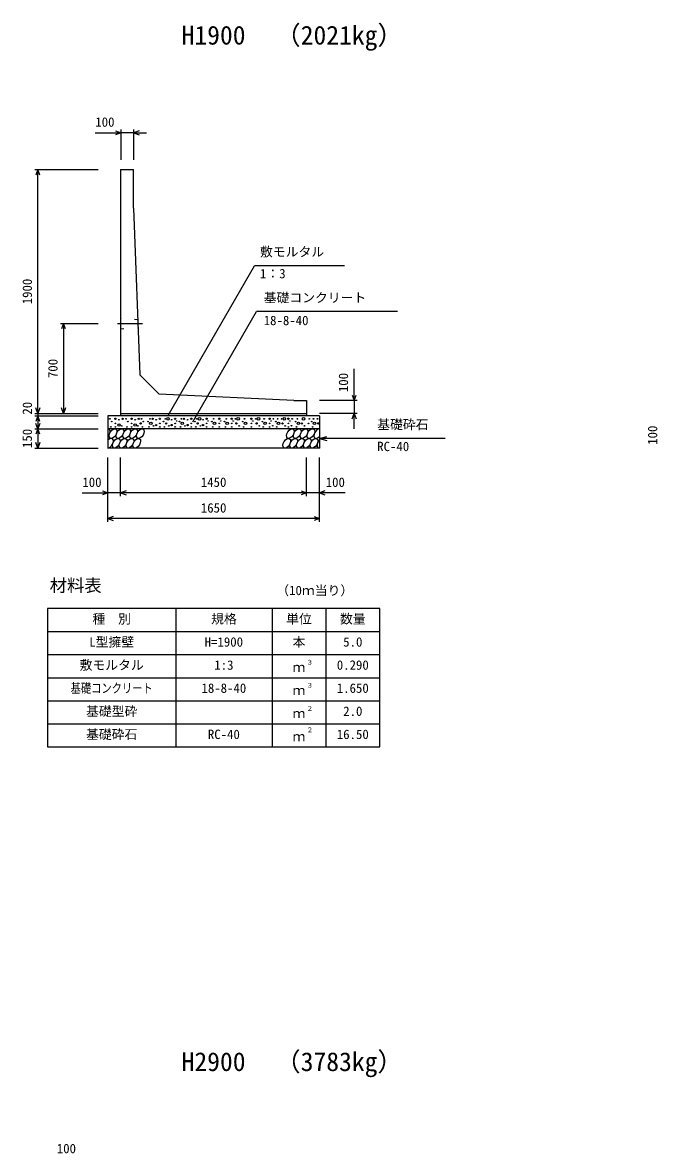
# Model space of a CAD drawing. Units: millimetres, scale not verified. Extents: x -67200 to 67200, y -23760 to 23760.
# Drawn here: x 29598 to 34547, y 27 to 8840 of the extents above; entities that cross this region are included whole.
import ezdxf
from ezdxf.enums import TextEntityAlignment as Align

# ---------------------------------------------------------------- set-up
doc = ezdxf.new("R2010")
doc.units = ezdxf.units.MM
doc.header["$LTSCALE"] = 80
doc.linetypes.add('CHAIN1', pattern=[8, 5, -1, 1, -1])
doc.linetypes.add('DOTTED', pattern=[1.75, 0.25, -1.5])
for name, color, linetype, lineweight in [('0-0_CENTER', 7, 'CHAIN1', 25), ('0-1_DIM', 7, 'Continuous', 25), ('0-3_HATCH', 6, 'Continuous', 25), ('0-4_HYO', 3, 'Continuous', 25), ('0-5_HYO2', 4, 'Continuous', 25), ('0-6_OUTLINE', 1, 'Continuous', 25), ('0-7_OUTLINE2', 4, 'DOTTED', 25), ('0-8_TXT', 7, 'Continuous', 25)]:
    doc.layers.add(name, color=color, linetype=linetype, lineweight=lineweight)
doc.styles.add('ＭＳ ゴシック', font='')
doc.styles.get('ＭＳ ゴシック').set_extended_font_data('MS Gothic')

msp = doc.modelspace()

# ---------------------------------------------------------------- linework, layer by layer
at = {"layer": '0-0_CENTER'}
msp.add_line((30336.57, 6494.21), (30533.47, 6494.21), dxfattribs=at)
at = {"layer": '0-1_DIM'}
for p, q in [((30163.49, 7981.1), (30363.04, 7981.1)), ((30363.04, 8006.1), (30363.04, 7769.21)), ((30463.04, 7981.1), (30363.04, 7981.1)), ((30463.04, 8006.1), (30463.04, 7769.21)), ((30463.04, 7981.1), (30563.04, 7981.1)), ((29692.32, 7694.21), (30187.32, 7694.21)), ((29717.32, 5794.21), (29717.32, 7694.21)), ((30734.47, 5782.31), (31405.74, 6944.99)), ((32108.15, 6944.99), (31405.74, 6944.99)), ((30923.95, 5727.92), (31420.22, 6587.48)), ((32519.76, 6587.48), (31420.22, 6587.48)), ((29892.32, 6494.21), (30187.32, 6494.21)), ((29917.32, 6494.21), (29917.32, 5794.21)), ((32182.32, 5894.21), (32182.32, 6141.9)), ((32207.32, 5894.21), (31912.32, 5894.21)), ((32182.32, 5894.21), (32182.32, 5794.21)), ((29692.32, 5794.21), (30187.32, 5794.21)), ((29692.32, 5774.21), (30187.32, 5774.21)), ((29717.32, 5794.21), (29717.32, 5774.21)), ((29717.32, 5774.21), (29717.32, 5674.21)), ((32207.32, 5794.21), (31912.32, 5794.21)), ((32182.32, 5674.21), (32182.32, 5794.21)), ((29692.32, 5674.21), (30187.32, 5674.21)), ((29717.32, 5674.21), (29717.32, 5524.21)), ((31912.32, 5599.21), (31970.28, 5614.74)), ((32892.64, 5599.21), (31912.32, 5599.21)), ((31912.32, 5599.21), (31970.28, 5583.68)), ((29692.32, 5524.21), (30187.32, 5524.21)), ((30262.32, 4949.21), (30262.32, 5449.21)), ((30362.32, 5149.21), (30362.32, 5449.21)), ((31812.32, 5149.21), (31812.32, 5449.21)), ((31812.32, 5149.21), (31812.32, 5449.21)), ((31912.32, 4949.21), (31912.32, 5449.21)), ((30062.78, 5174.21), (30262.32, 5174.21)), ((30362.32, 5174.21), (30262.32, 5174.21)), ((31812.32, 5174.21), (30362.32, 5174.21)), ((31912.32, 5174.21), (31812.32, 5174.21)), ((32111.87, 5174.21), (31912.32, 5174.21)), ((31912.32, 4974.21), (30262.32, 4974.21))]:
    msp.add_line(p, q, dxfattribs=at)
for points in [[(30320.75, 7996.49), (30363.04, 7981.1), (30320.75, 7965.71)], [(30505.32, 7996.49), (30463.04, 7981.1), (30505.32, 7965.71)], [(29732.71, 7651.92), (29717.32, 7694.21), (29701.93, 7651.92)], [(29932.71, 6451.92), (29917.32, 6494.21), (29901.93, 6451.92)], [(32166.93, 5936.49), (32182.32, 5894.21), (32197.71, 5936.49)], [(29732.71, 5836.49), (29717.32, 5794.21), (29701.93, 5836.49)], [(29932.71, 5836.49), (29917.32, 5794.21), (29901.93, 5836.49)], [(29732.71, 5731.92), (29717.32, 5774.21), (29701.93, 5731.92)], [(32166.93, 5751.92), (32182.32, 5794.21), (32197.71, 5751.92)], [(29732.71, 5716.49), (29717.32, 5674.21), (29701.93, 5716.49)], [(29732.71, 5631.92), (29717.32, 5674.21), (29701.93, 5631.92)], [(29732.71, 5566.49), (29717.32, 5524.21), (29701.93, 5566.49)], [(30220.04, 5189.6), (30262.32, 5174.21), (30220.04, 5158.82)], [(30404.61, 5189.6), (30362.32, 5174.21), (30404.61, 5158.82)], [(31770.04, 5189.6), (31812.32, 5174.21), (31770.04, 5158.82)], [(31954.61, 5189.6), (31912.32, 5174.21), (31954.61, 5158.82)], [(30304.61, 4989.6), (30262.32, 4974.21), (30304.61, 4958.82)], [(31870.04, 4989.6), (31912.32, 4974.21), (31870.04, 4958.82)]]:
    msp.add_lwpolyline(points, dxfattribs=at)
at = {"layer": '0-3_HATCH'}
for centre, radius in [((30278.29, 5751.38), 2.5), ((30292.31, 5730.37), 2.5), ((30321.18, 5752.26), 5), ((30349.22, 5744.38), 2.5), ((30377.26, 5751.38), 5), ((30404.39, 5751.38), 2.5), ((30418.41, 5730.37), 2.5), ((30447.29, 5752.26), 5), ((30475.33, 5744.38), 2.5), ((30503.36, 5751.38), 5), ((30524.39, 5751.38), 2.5), ((30538.41, 5730.37), 2.5), ((30576.23, 5730.37), 2.5), ((30590.25, 5751.38), 2.5), ((30611.28, 5751.38), 5), ((30639.32, 5744.38), 2.5), ((30667.35, 5752.26), 5), ((30696.23, 5730.37), 2.5), ((30710.25, 5751.38), 2.5), ((30731.28, 5751.38), 10), ((30759.32, 5744.38), 2.5), ((30787.35, 5752.26), 5), ((30798.69, 5734.69), 2.5), ((30821.45, 5730.37), 2.5), ((30835.47, 5751.38), 2.5), ((30856.5, 5751.38), 5), ((30884.54, 5744.38), 2.5), ((30912.58, 5752.26), 5), ((30941.45, 5730.37), 2.5), ((30955.47, 5751.38), 2.5), ((30976.5, 5751.38), 10), ((31004.54, 5744.38), 2.5), ((31032.58, 5752.26), 5), ((31043.92, 5734.69), 2.5), ((31073.38, 5730.37), 2.5), ((31087.4, 5751.38), 2.5), ((31131.02, 5752.26), 5), ((31142.36, 5734.69), 2.5), ((31171.82, 5730.37), 2.5), ((31185.84, 5751.38), 2.5), ((31228.01, 5752.26), 5), ((31239.35, 5734.69), 2.5), ((31257.71, 5751.38), 2.5), ((31278.74, 5751.38), 10), ((31314.09, 5730.37), 2.5), ((31328.11, 5751.38), 2.5), ((31381.4, 5752.26), 5), ((31392.74, 5734.69), 2.5), ((31415.37, 5751.38), 2.5), ((31436.4, 5751.38), 10), ((31467.06, 5730.37), 2.5), ((31481.08, 5751.38), 2.5), ((31523.26, 5752.26), 5), ((31534.6, 5734.69), 2.5), ((31552.96, 5751.38), 2.5), ((31572.19, 5730.37), 2.5), ((31586.21, 5751.38), 2.5), ((31616.99, 5751.38), 2.5), ((31638.03, 5751.38), 10), ((31669.79, 5752.26), 5), ((31681.13, 5734.69), 2.5), ((31699.49, 5751.38), 2.5), ((31726.48, 5730.37), 2.5), ((31740.5, 5751.38), 2.5), ((31788.66, 5751.38), 10), ((31832.75, 5751.38), 2.5), ((31851.98, 5730.37), 2.5), ((31866, 5751.38), 2.5), ((31896.79, 5751.38), 2.5), ((30285.3, 5688.35), 2.5), ((30321.18, 5716.37), 2.5), ((30321.18, 5688.35), 2.5), ((30349.22, 5703.23), 10), ((30370.25, 5696.23), 2.5), ((30411.4, 5688.35), 2.5), ((30447.29, 5716.37), 2.5), ((30447.29, 5688.35), 2.5), ((30475.33, 5703.23), 10), ((30496.35, 5696.23), 2.5), ((30517.38, 5716.37), 5), ((30531.4, 5688.35), 2.5), ((30583.24, 5688.35), 2.5), ((30597.26, 5716.37), 10), ((30618.29, 5696.23), 2.5), ((30639.32, 5703.23), 5), ((30667.35, 5716.37), 2.5), ((30667.35, 5688.35), 2.5), ((30703.24, 5688.35), 2.5), ((30717.26, 5716.37), 5), ((30738.29, 5696.23), 2.5), ((30759.32, 5703.23), 5), ((30787.35, 5716.37), 2.5), ((30787.35, 5688.35), 2.5), ((30828.46, 5688.35), 2.5), ((30842.48, 5716.37), 10), ((30863.51, 5696.23), 2.5), ((30884.54, 5703.23), 5), ((30912.58, 5716.37), 2.5), ((30912.58, 5688.35), 2.5), ((30948.46, 5688.35), 2.5), ((30962.48, 5716.37), 5), ((30983.51, 5696.23), 2.5), ((31004.54, 5703.23), 5), ((31032.58, 5716.37), 2.5), ((31032.58, 5688.35), 2.5), ((31080.39, 5688.35), 2.5), ((31094.41, 5716.37), 10), ((31131.02, 5716.37), 2.5), ((31131.02, 5688.35), 2.5), ((31178.83, 5688.35), 2.5), ((31192.85, 5716.37), 10), ((31228.01, 5716.37), 2.5), ((31228.01, 5688.35), 2.5), ((31264.72, 5716.37), 5), ((31285.75, 5696.23), 2.5), ((31321.1, 5688.35), 2.5), ((31335.12, 5716.37), 10), ((31381.4, 5716.37), 2.5), ((31381.4, 5688.35), 2.5), ((31422.38, 5716.37), 5), ((31443.41, 5696.23), 2.5), ((31474.07, 5688.35), 2.5), ((31488.09, 5716.37), 10), ((31523.26, 5716.37), 2.5), ((31523.26, 5688.35), 2.5), ((31547.92, 5698.02), 2.5), ((31579.2, 5688.35), 2.5), ((31593.22, 5716.37), 10), ((31624.01, 5716.37), 5), ((31645.03, 5696.23), 2.5), ((31669.79, 5716.37), 2.5), ((31669.79, 5688.35), 2.5), ((31694.45, 5698.02), 2.5), ((31733.49, 5688.35), 2.5), ((31747.51, 5716.37), 10), ((31774.64, 5716.37), 5), ((31795.67, 5696.23), 2.5), ((31826.32, 5716.37), 2.5), ((31858.99, 5688.35), 2.5), ((31873.01, 5716.37), 10), ((31903.8, 5716.37), 5)]:
    msp.add_circle(centre, radius, dxfattribs=at)
for centre, start_param, end_param in [((30249.96, 5636.7), 4.385593, 6.6745444), ((31898.46, 5636.7), 0.3357715, 4.4411806), ((30275.28, 5561.71), 3.5111464, 7.548991), ((31923.78, 5561.71), 1.2110787, 3.5658734)]:
    msp.add_ellipse(centre, major_axis=(21.81, 35.31), ratio=0.5792, start_param=start_param, end_param=end_param, dxfattribs=at)
for centre in [(30303.17, 5636.7), (30356.37, 5636.7), (30409.58, 5636.7), (30462.79, 5636.7), (30516, 5636.7), (31685.63, 5636.7), (31738.84, 5636.7), (31792.05, 5636.7), (31845.25, 5636.7), (30328.49, 5561.71), (30381.69, 5561.71), (30434.9, 5561.71), (30488.11, 5561.71), (31657.74, 5561.71), (31710.95, 5561.71), (31764.16, 5561.71), (31817.37, 5561.71), (31870.57, 5561.71)]:
    msp.add_ellipse(centre, major_axis=(21.81, 35.31), ratio=0.5792, dxfattribs=at)
at = {"layer": '0-4_HYO'}
for p, q in [((30792.32, 4274.21), (30792.32, 3194.21)), ((31542.32, 4274.21), (31542.32, 3194.21)), ((31962.32, 4274.21), (31962.32, 3194.21)), ((29792.32, 4094.21), (32382.32, 4094.21))]:
    msp.add_line(p, q, dxfattribs=at)
msp.add_lwpolyline([(29792.32, 3194.21), (32382.32, 3194.21), (32382.32, 4274.21), (29792.32, 4274.21)], close=True, dxfattribs=at)
at = {"layer": '0-5_HYO2'}
for p, q in [((29792.32, 3914.21), (32382.32, 3914.21)), ((29792.32, 3734.21), (32382.32, 3734.21)), ((29792.32, 3554.21), (32382.32, 3554.21)), ((29792.32, 3374.21), (32382.32, 3374.21))]:
    msp.add_line(p, q, dxfattribs=at)
at = {"layer": '0-6_OUTLINE'}
for p, q in [((30362.32, 7694.21), (30462.32, 7694.21)), ((30362.32, 7694.21), (30362.32, 5774.21)), ((30462.32, 7394.21), (30462.32, 7694.21)), ((30462.32, 7394.21), (30512.32, 6094.21)), ((30512.32, 6094.21), (30662.32, 5944.21)), ((31712.32, 5894.68), (30662.32, 5944.21)), ((31712.32, 5894.68), (31812.32, 5894.68)), ((31812.32, 5894.68), (31812.32, 5774.21)), ((30362.32, 5794.21), (31812.32, 5794.21)), ((31912.32, 5774.21), (31912.32, 5524.21)), ((31912.32, 5674.21), (30262.32, 5674.21)), ((31912.32, 5524.21), (30262.32, 5524.21))]:
    msp.add_line(p, q, dxfattribs=at)
msp.add_lwpolyline([(31912.32, 5774.21), (30262.32, 5774.21), (30262.32, 5524.21)], dxfattribs=at)
at = {"layer": '0-7_OUTLINE2'}
for p, q in [((30366.82, 6534.21), (30362.32, 6538.71)), ((30362.32, 6449.71), (30366.82, 6454.21)), ((30366.82, 6454.21), (30493.59, 6464.21)), ((30493.59, 6464.21), (30498.26, 6459.71))]:
    msp.add_line(p, q, dxfattribs=at)
msp.add_lwpolyline([(30495.61, 6528.71), (30491.28, 6524.21), (30366.82, 6534.21)], dxfattribs=at)

# ---------------------------------------------------------------- texts
at = {"layer": '0-1_DIM', "style": 'ＭＳ ゴシック'}
for s, p in [('100', (30164.4, 8006.1)), ('敷モルタル', (31448.59, 6994.99)), ('1：3', (31448.59, 6824.87)), ('基礎コンクリート', (31477.47, 6637.48)), ('18-8-40', (31477.47, 6459.85)), ('基礎砕石', (32362.57, 5649.21)), ('RC-40', (32362.57, 5477.83)), ('100', (30063.68, 5199.21)), ('1450', (30987.32, 5199.21)), ('100', (31960.96, 5199.21)), ('1650', (30987.32, 4999.21)), ('100', (29864.4, 6.1))]:
    msp.add_text(s, height=73.31, dxfattribs=at).set_placement(p, align=Align.BOTTOM_LEFT)
for s, p in [('1900', (29692.32, 6644.21)), ('700', (29892.32, 6069.21)), ('100', (32157.32, 5959.85)), ('20', (29692.32, 5784.27)), ('150', (29692.32, 5524.21)), ('100', (34567.68, 5549.21))]:
    msp.add_text(s, height=73.31, rotation=90, dxfattribs=at).set_placement(p, align=Align.BOTTOM_LEFT)
at = {"layer": '0-8_TXT', "style": 'ＭＳ ゴシック'}
for s, height, p in [('H1900', 146.6, (30837.32, 8624.45)), ('（2021kg）', 146.6, (31565.94, 8624.45)), ('材料表', 98.97, (29808.99, 4374.21)), ('（10ｍ当り）', 73.31, (31575.65, 4355.87)), ('種\u3000別', 73.31, (30142.32, 4134.21)), ('規格', 73.31, (31067.32, 4134.21)), ('単位', 73.31, (31652.32, 4134.21)), ('数量', 73.31, (32072.32, 4134.21)), ('L型擁壁', 73.31, (30117.32, 3954.21)), ('本', 73.31, (31702.32, 3954.21)), ('H=1900', 73.31, (31017.32, 3954.21)), ('5.0', 73.31, (32097.32, 3954.21)), ('敷モルタル', 73.31, (30042.32, 3774.21)), ('1:3', 73.31, (31092.32, 3774.21)), ('ｍ', 73.31, (31702.32, 3757.54)), ('３', 36.66, (31811.56, 3824.82)), ('0.290', 73.31, (32047.32, 3774.21)), ('18-8-40', 73.31, (30992.32, 3594.21)), ('ｍ', 73.31, (31702.32, 3577.54)), ('３', 36.66, (31811.56, 3644.82)), ('1.650', 73.31, (32047.32, 3594.21)), ('基礎型砕', 73.31, (30092.32, 3414.21)), ('ｍ', 73.31, (31702.32, 3397.54)), ('２', 36.66, (31811.56, 3464.82)), ('2.0', 73.31, (32097.32, 3414.21)), ('基礎砕石', 73.31, (30092.32, 3234.21)), ('RC-40', 73.31, (31042.32, 3234.21)), ('ｍ', 73.31, (31702.32, 3217.54)), ('２', 36.66, (31811.56, 3298.15)), ('16.50', 73.31, (32047.32, 3234.21)), ('H2900', 146.6, (30837.32, 624.45)), ('（3783kg）', 146.6, (31565.94, 624.45))]:
    msp.add_text(s, height=height, dxfattribs=at).set_placement(p, align=Align.BOTTOM_LEFT)
at = {"layer": '0-8_TXT', "style": 'ＭＳ ゴシック', "width": 0.8}
msp.add_text('基礎コンクリート', height=73.31, dxfattribs=at).set_placement((29972.32, 3594.21), align=Align.BOTTOM_LEFT)

doc.saveas('drawing.dxf')
